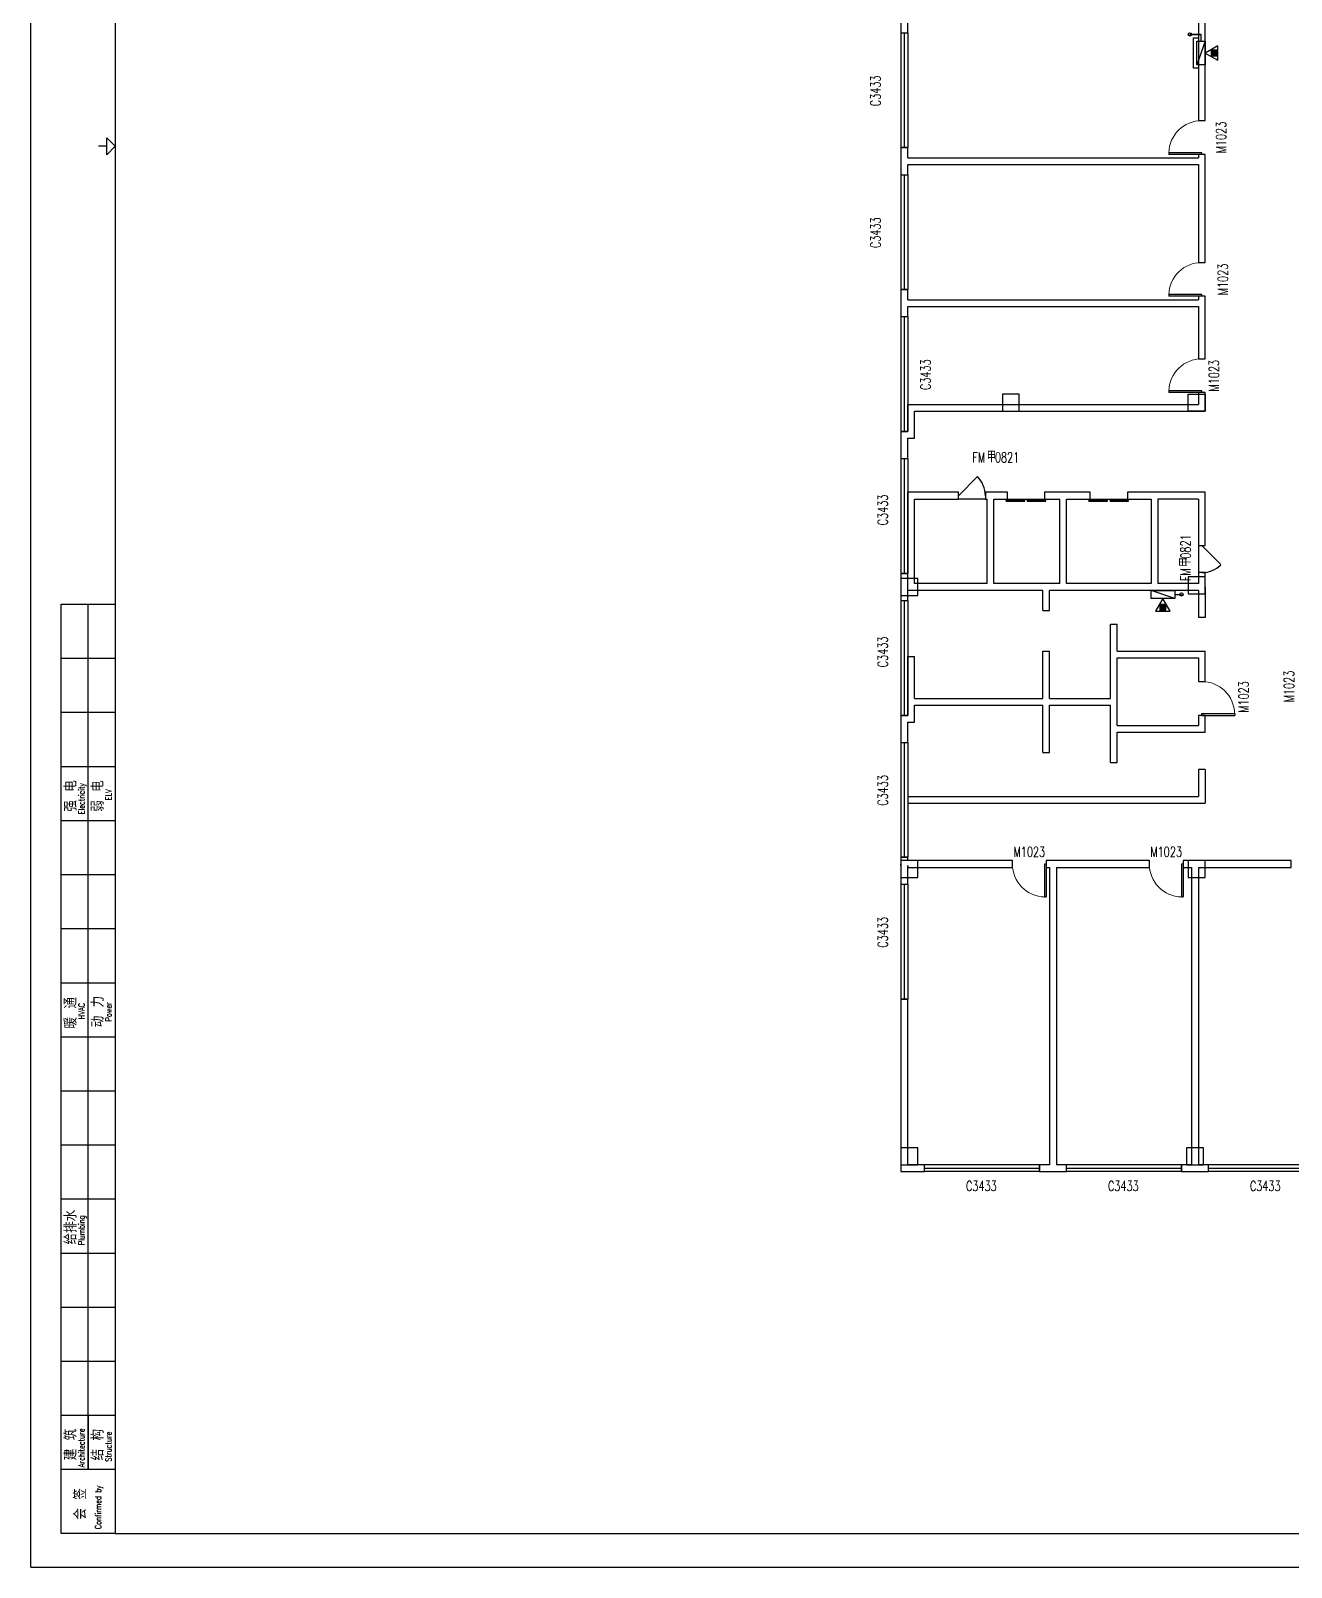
# Model space of a CAD drawing. Header units: inches. Extents: x -867 to 118033, y 1134206 to 1218306.
# Drawn here: x -867 to 36433, y 1134206 to 1179677 of the extents above; entities that cross this region are included whole.
import ezdxf

# ---------------------------------------------------------------- set-up
doc = ezdxf.new("R2010")
doc.units = ezdxf.units.IN
doc.header["$MEASUREMENT"] = 0
for name, color, linetype in [('COLUMN', 10, 'Continuous'), ('DOOR_FIRE', 10, 'Continuous'), ('DOOR_FIRE_TEXT', 10, 'Continuous'), ('WALL', 10, 'Continuous'), ('WINDOW', 10, 'Continuous')]:
    doc.layers.add(name, color=color, linetype=linetype)
doc.styles.add('_TCH_WINDOW', font='SIMPLEX', dxfattribs={"bigfont": 'GBCBIG'})
doc.styles.add('TKZ2_tjkts.shx', font='tjromant.shx', dxfattribs={"bigfont": 'tjkts.shx'})

msp = doc.modelspace()

# ---------------------------------------------------------------- linework, layer by layer
at = {"color": 7}
for p, q in [((-867, 1134206), (-867, 1218306)), ((1383, 1176256), (1133, 1176256)), ((833, 1137106), (833, 1162706)), ((33, 1161106), (1633, 1161106)), ((33, 1159506), (1633, 1159506)), ((33, 1157906), (1633, 1157906)), ((33, 1156306), (1633, 1156306)), ((33, 1154706), (1633, 1154706)), ((33, 1153106), (1633, 1153106)), ((33, 1151506), (1633, 1151506)), ((33, 1149906), (1633, 1149906)), ((33, 1148306), (1633, 1148306)), ((33, 1146706), (1633, 1146706)), ((33, 1145106), (1633, 1145106)), ((33, 1143506), (1633, 1143506)), ((33, 1141906), (1633, 1141906)), ((33, 1140306), (1633, 1140306)), ((33, 1138706), (1633, 1138706)), ((833, 1138706), (833, 1137106)), ((33, 1137106), (1633, 1137106)), ((-867, 1134206), (118033, 1134206))]:
    msp.add_line(p, q, dxfattribs=at)
at = {"color": 1}
for p, q in [((33763, 1179567), (33433, 1179567)), ((33763, 1179567), (33433, 1179567)), ((33763, 1179367), (33763, 1179567)), ((33763, 1179367), (33763, 1179567)), ((32983, 1162996), (33183, 1162996))]:
    msp.add_line(p, q, dxfattribs=at)
at = {"color": 1, "linetype": 'Continuous', "ltscale": 2}
msp.add_line((33433, 1179567), (33763, 1179567), dxfattribs=at)
msp.add_line((33433, 1179567), (33763, 1179567), dxfattribs=at)
at = {"color": 8}
for p, q in [((34238, 1178929), (34062, 1179105)), ((34209, 1178929), (34062, 1179076)), ((34238, 1178957), (34090, 1179105)), ((34238, 1178985), (34118, 1179105)), ((34238, 1179013), (34146, 1179105)), ((34238, 1179042), (34175, 1179105)), ((34238, 1179070), (34203, 1179105)), ((34181, 1178929), (34062, 1179048)), ((34153, 1178929), (34062, 1179020)), ((34124, 1178929), (34062, 1178991)), ((34096, 1178929), (34062, 1178963)), ((32545, 1162663), (32579, 1162698)), ((32545, 1162522), (32721, 1162698)), ((32545, 1162578), (32664, 1162698)), ((32545, 1162550), (32692, 1162698)), ((32545, 1162635), (32607, 1162698)), ((32545, 1162606), (32636, 1162698)), ((32573, 1162522), (32721, 1162669)), ((32601, 1162522), (32721, 1162641)), ((32629, 1162522), (32721, 1162613)), ((32658, 1162522), (32721, 1162584)), ((32686, 1162522), (32721, 1162556))]:
    msp.add_line(p, q, dxfattribs=at)
at = {"color": 7}
msp.add_lwpolyline([(117033, 1135206), (117033, 1217306), (1633, 1217306), (1633, 1135206)], close=True, dxfattribs=at)
at = {"color": 30}
msp.add_lwpolyline([(33683, 1178567), (33543, 1178567), (33543, 1179467), (33683, 1179467)], dxfattribs=at)
at = {"color": 30, "linetype": 'Continuous'}
for points in [[(33643, 1178667), (33643, 1179367), (33883, 1179367), (33643, 1178667)], [(33643, 1178667), (33643, 1179367), (33883, 1179367), (33643, 1178667)], [(33643, 1178667), (33643, 1179367), (33883, 1179367), (33883, 1178667)], [(33643, 1178667), (33643, 1179367), (33883, 1179367), (33883, 1178667)], [(32283, 1163116), (32983, 1163116), (32983, 1162876), (32283, 1162876)], [(32283, 1163116), (32983, 1163116), (32983, 1162876), (32283, 1163116)]]:
    msp.add_lwpolyline(points, close=True, dxfattribs=at)
at = {"color": 2}
for points in [[(33883, 1179017), (34255, 1178802), (34255, 1179231)], [(34238, 1178929), (34238, 1179105), (34062, 1179105), (34062, 1178929)], [(32633, 1162876), (32418, 1162504), (32847, 1162504)], [(32545, 1162522), (32721, 1162522), (32721, 1162698), (32545, 1162698)]]:
    msp.add_lwpolyline(points, close=True, dxfattribs=at)
at = {"color": 7}
msp.add_lwpolyline([(1633, 1135206), (33, 1135206), (33, 1162706), (1633, 1162706)], dxfattribs=at)
msp.add_polyline3d([(1383, 1176006, 0), (1383, 1176506, 0), (1633, 1176256, 0)], close=True, dxfattribs=at)
at = {"color": 2}
for centre in [(33433, 1179567), (33433, 1179567), (33183, 1162996, -1000)]:
    msp.add_circle(centre, 50, dxfattribs=at)
at = {"layer": 'COLUMN', "color": 2, "ltscale": 3}
for points in [[(28383, 1168417), (28383, 1168917), (27883, 1168917), (27883, 1168417)], [(33383, 1168917), (33883, 1168917), (33883, 1168417), (33383, 1168417)], [(25383, 1162967), (25383, 1163467), (24883, 1163467), (24883, 1162967)], [(33883, 1163016), (33883, 1163516), (33383, 1163516), (33383, 1163016)], [(25383, 1154617), (25383, 1155117), (24883, 1155117), (24883, 1154617)], [(33883, 1154617), (33883, 1155117), (33383, 1155117), (33383, 1154617)], [(25383, 1146117), (25383, 1146617), (24883, 1146617), (24883, 1146117)], [(33833, 1146117), (33833, 1146617), (33333, 1146617), (33333, 1146117)]]:
    msp.add_lwpolyline(points, close=True, dxfattribs=at)
at = {"layer": 'DOOR_FIRE', "color": 4}
for p, q in [((26581, 1165917), (27146, 1166482)), ((27381, 1165817), (26581, 1165817)), ((33683, 1164441), (33683, 1163641)), ((33783, 1164441), (34348, 1163876))]:
    msp.add_line(p, q, dxfattribs=at)
for centre, start, end in [((26581, 1165917), 0, 45), ((33783, 1164441), 270, 315)]:
    msp.add_arc(centre, 800, start, end, dxfattribs=at)
at = {"layer": 'WALL', "color": 2}
for p, q in [((24883, 1180017), (24883, 1179617)), ((33883, 1177017), (33883, 1180017)), ((24883, 1179617), (25083, 1179617)), ((25083, 1179617), (25083, 1179917)), ((33683, 1179917), (33683, 1177017)), ((33683, 1177017), (33883, 1177017)), ((25083, 1176217), (24883, 1176217)), ((24883, 1176217), (24883, 1175817)), ((25083, 1175917), (25083, 1176217)), ((25083, 1175917), (33683, 1175917)), ((33883, 1176017), (33683, 1176017)), ((33683, 1176017), (33683, 1175917)), ((33883, 1175817), (33883, 1176017)), ((24883, 1175817), (24883, 1175417)), ((24883, 1175417), (25083, 1175417)), ((25083, 1175717), (33683, 1175717)), ((25083, 1175417), (25083, 1175717)), ((33683, 1175717), (33683, 1172817)), ((33883, 1172817), (33883, 1175817)), ((33683, 1172817), (33883, 1172817)), ((24883, 1172017), (24883, 1171617)), ((25083, 1172017), (24883, 1172017)), ((25083, 1171717), (25083, 1172017)), ((33683, 1171817), (33683, 1171717)), ((33883, 1171817), (33683, 1171817)), ((33883, 1171617), (33883, 1171817)), ((24883, 1171617), (24883, 1171217)), ((25083, 1171717), (33683, 1171717)), ((25083, 1171217), (25083, 1171517)), ((25083, 1171517), (33683, 1171517)), ((33683, 1171517), (33683, 1169967)), ((33883, 1169967), (33883, 1171617)), ((24883, 1171217), (25083, 1171217)), ((33683, 1169967), (33883, 1169967)), ((25083, 1167817), (25083, 1168617)), ((25083, 1168617), (33683, 1168617)), ((33683, 1168967), (33683, 1168617)), ((33883, 1168967), (33683, 1168967)), ((33883, 1168517), (33883, 1168967)), ((25283, 1168417), (33683, 1168417)), ((25283, 1167617), (25283, 1168417)), ((33683, 1168417), (33683, 1168417)), ((33683, 1168417), (33883, 1168417)), ((33883, 1168417), (33883, 1168517)), ((24883, 1167817), (24883, 1167717)), ((25083, 1167817), (24883, 1167817)), ((24883, 1167717), (24883, 1167017)), ((25083, 1167817), (25083, 1167817)), ((25083, 1167617), (25283, 1167617)), ((25083, 1167017), (25083, 1167617)), ((24883, 1167017), (25083, 1167017)), ((25083, 1163116), (25083, 1166017)), ((26581, 1166017), (25083, 1166017)), ((26581, 1165817), (26581, 1166017)), ((27381, 1166017), (27381, 1165817)), ((27533, 1166017), (27381, 1166017)), ((28033, 1166017), (27533, 1166017)), ((28033, 1165817), (28033, 1166017)), ((29133, 1166017), (29133, 1165817)), ((29683, 1166017), (29133, 1166017)), ((30483, 1166017), (29683, 1166017)), ((30483, 1165817), (30483, 1166017)), ((31583, 1166017), (31583, 1165817)), ((32383, 1166017), (31583, 1166017)), ((33883, 1166017), (32383, 1166017)), ((33883, 1164441), (33883, 1166017)), ((25283, 1163317), (25283, 1165817)), ((25283, 1165817), (26581, 1165817)), ((27381, 1165817), (27433, 1165817)), ((27433, 1163317), (27433, 1165817)), ((27633, 1163317), (27633, 1165817)), ((27633, 1165817), (28033, 1165817)), ((29133, 1165817), (29583, 1165817)), ((29583, 1163317), (29583, 1165817)), ((29783, 1163317), (29783, 1165817)), ((29783, 1165817), (30483, 1165817)), ((31583, 1165817), (32283, 1165817)), ((32283, 1165817), (32283, 1163317)), ((32483, 1165817), (32483, 1163317)), ((33683, 1165817), (32483, 1165817)), ((33683, 1165817), (33683, 1164441)), ((33683, 1164441), (33883, 1164441)), ((24883, 1163617), (24883, 1162817)), ((25083, 1163617), (24883, 1163617)), ((25083, 1162817), (25083, 1163617)), ((33683, 1163641), (33683, 1163317)), ((33883, 1163641), (33683, 1163641)), ((33883, 1163217), (33883, 1163641)), ((27433, 1163317), (25283, 1163317)), ((29183, 1163317), (27633, 1163317)), ((29583, 1163317), (29183, 1163317)), ((32283, 1163317), (29783, 1163317)), ((33683, 1163317), (32483, 1163317)), ((33883, 1163217), (33883, 1162317)), ((24883, 1162817), (25083, 1162817)), ((27533, 1163116), (25083, 1163116)), ((29083, 1163116), (27533, 1163116)), ((29083, 1162516), (29083, 1163116)), ((29683, 1163116), (29283, 1163116)), ((29283, 1162516), (29283, 1163116)), ((32383, 1163116), (29683, 1163116)), ((33683, 1163116), (32383, 1163116)), ((33683, 1163116), (33683, 1162317)), ((29083, 1162516), (29283, 1162516)), ((33883, 1162317), (33683, 1162317)), ((31083, 1162117), (31283, 1162117)), ((31083, 1161217), (31083, 1162117)), ((31283, 1161316), (31283, 1162117)), ((25083, 1161157), (25283, 1161157)), ((25083, 1159817), (25083, 1161157)), ((25283, 1159917), (25283, 1161157)), ((29083, 1161316), (29283, 1161316)), ((29083, 1159917), (29083, 1161316)), ((29283, 1159917), (29283, 1161316)), ((31083, 1159917), (31083, 1161217)), ((31283, 1161316), (33883, 1161316)), ((31283, 1161117), (33683, 1161117)), ((31283, 1159817), (31283, 1161117)), ((33683, 1161117), (33683, 1160417)), ((33883, 1160417), (33883, 1161316)), ((33683, 1160417), (33883, 1160417)), ((25083, 1159417), (25083, 1159817)), ((25283, 1159917), (29083, 1159917)), ((25283, 1159217), (25283, 1159717)), ((25283, 1159717), (29083, 1159717)), ((29083, 1158316), (29083, 1159717)), ((29283, 1159917), (31083, 1159917)), ((29283, 1158316), (29283, 1159717)), ((29283, 1159717), (31083, 1159717)), ((31083, 1159017), (31083, 1159717)), ((31283, 1159117), (31283, 1159817)), ((25083, 1159417), (24883, 1159417)), ((24883, 1159417), (24883, 1159317)), ((24883, 1159317), (24883, 1158617)), ((25083, 1159417), (25083, 1159417)), ((25083, 1158617), (25083, 1159217)), ((25083, 1159217), (25283, 1159217)), ((31283, 1159117), (33683, 1159117)), ((33883, 1159417), (33683, 1159417)), ((33683, 1159417), (33683, 1159117)), ((33883, 1158917), (33883, 1159417)), ((24883, 1158617), (25083, 1158617)), ((31083, 1158017), (31083, 1159017)), ((31283, 1158917), (33883, 1158917)), ((31283, 1158017), (31283, 1158917)), ((29083, 1158316), (29283, 1158316)), ((31083, 1158017), (31283, 1158017)), ((33883, 1157817), (33683, 1157817)), ((33683, 1157817), (33683, 1157017)), ((33883, 1157817), (33883, 1156817)), ((25083, 1157017), (33683, 1157017)), ((25083, 1157017), (25083, 1156817)), ((25083, 1156817), (33883, 1156817)), ((24883, 1155217), (24883, 1155017)), ((25083, 1155217), (24883, 1155217)), ((24883, 1154967), (24883, 1155017)), ((24883, 1154977), (24883, 1154417)), ((25083, 1155117), (25083, 1155217)), ((28183, 1155117), (25083, 1155117)), ((25083, 1154417), (25083, 1154977)), ((25083, 1154967), (25083, 1154917)), ((28183, 1154917), (28183, 1155117)), ((29183, 1155117), (29183, 1154917)), ((29383, 1155117), (29183, 1155117)), ((32233, 1155117), (29383, 1155117)), ((32233, 1154917), (32233, 1155117)), ((33233, 1155117), (33233, 1154917)), ((33583, 1155117), (33233, 1155117)), ((36433, 1155117), (33583, 1155117)), ((36433, 1154917), (36433, 1155117)), ((25083, 1154917), (28183, 1154917)), ((29183, 1154917), (29283, 1154917)), ((29283, 1154917), (29283, 1146117)), ((29483, 1154917), (32233, 1154917)), ((29483, 1154917), (29483, 1146117)), ((33233, 1154917), (33483, 1154917)), ((33483, 1154917), (33483, 1146117)), ((33683, 1154917), (33683, 1146117)), ((33683, 1154917), (36433, 1154917)), ((24883, 1154417), (25083, 1154417)), ((24883, 1151017), (24883, 1145917)), ((25083, 1151017), (24883, 1151017)), ((25083, 1146117), (25083, 1151017)), ((24883, 1145917), (25583, 1145917)), ((25583, 1146117), (25083, 1146117)), ((25583, 1145917), (25583, 1146117)), ((28983, 1146117), (28983, 1145917)), ((29283, 1146117), (28983, 1146117)), ((28983, 1145917), (29383, 1145917)), ((29383, 1145917), (29783, 1145917)), ((29783, 1146117), (29483, 1146117)), ((29783, 1145917), (29783, 1146117)), ((33183, 1146117), (33183, 1145917)), ((33483, 1146117), (33183, 1146117)), ((33183, 1145917), (33583, 1145917)), ((33583, 1145917), (33983, 1145917)), ((33983, 1146117), (33683, 1146117)), ((33983, 1145917), (33983, 1146117))]:
    msp.add_line(p, q, dxfattribs=at)
at = {"layer": 'WINDOW', "color": 4}
for p, q in [((24883, 1179617), (25083, 1179617)), ((24883, 1179617), (24883, 1176217)), ((24983, 1176217), (24983, 1179617)), ((25083, 1179617), (25083, 1176217)), ((24883, 1176217), (25083, 1176217)), ((24883, 1175417), (25083, 1175417)), ((24883, 1175417), (24883, 1172017)), ((24983, 1172017), (24983, 1175417)), ((25083, 1175417), (25083, 1172017)), ((24883, 1172017), (25083, 1172017)), ((24883, 1171217), (25083, 1171217)), ((24883, 1171217), (24883, 1167817)), ((24983, 1167817), (24983, 1171217)), ((25083, 1171217), (25083, 1167817)), ((24883, 1167817), (25083, 1167817)), ((24883, 1167017), (25083, 1167017)), ((24883, 1167017), (24883, 1163617)), ((24983, 1163617), (24983, 1167017)), ((25083, 1167017), (25083, 1163617)), ((24883, 1163617), (25083, 1163617)), ((24883, 1162817), (25083, 1162817)), ((24883, 1162817), (24883, 1159417)), ((24983, 1159417), (24983, 1162817)), ((25083, 1162817), (25083, 1159417)), ((24883, 1159417), (25083, 1159417)), ((24883, 1158617), (24883, 1155217)), ((24883, 1158617), (25083, 1158617)), ((24983, 1155217), (24983, 1158617)), ((25083, 1158617), (25083, 1155217)), ((24883, 1155217), (25083, 1155217)), ((24883, 1154417), (25083, 1154417)), ((24883, 1154417), (24883, 1151017)), ((24983, 1151017), (24983, 1154417)), ((25083, 1154417), (25083, 1151017)), ((24883, 1151017), (25083, 1151017)), ((25583, 1145917), (25583, 1146117)), ((28983, 1146117), (25583, 1146117)), ((25583, 1146017), (28983, 1146017)), ((28983, 1145917), (25583, 1145917)), ((28983, 1145917), (28983, 1146117)), ((29783, 1145917), (29783, 1146117)), ((33183, 1146117), (29783, 1146117)), ((29783, 1146017), (33183, 1146017)), ((33183, 1145917), (29783, 1145917)), ((33183, 1145917), (33183, 1146117)), ((33983, 1145917), (33983, 1146117)), ((37383, 1146117), (33983, 1146117)), ((33983, 1146017), (37383, 1146017)), ((37383, 1145917), (33983, 1145917))]:
    msp.add_line(p, q, dxfattribs=at)
at = {"layer": 'WINDOW', "color": 7}
for p, q in [((32808, 1176067), (32808, 1176017)), ((33783, 1176067), (32808, 1176067)), ((33783, 1176017), (32808, 1176017)), ((33783, 1176017), (33783, 1176067)), ((32808, 1171867), (32808, 1171817)), ((33783, 1171867), (32808, 1171867)), ((33783, 1171817), (32808, 1171817)), ((33783, 1171817), (33783, 1171867)), ((32808, 1169017), (32808, 1168967)), ((33783, 1169017), (32808, 1169017)), ((33783, 1168967), (32808, 1168967)), ((33783, 1168967), (33783, 1169017)), ((33783, 1159467), (34758, 1159467)), ((33783, 1159417), (33783, 1159467)), ((33783, 1159417), (34758, 1159417)), ((34758, 1159467), (34758, 1159417)), ((29133, 1155017), (29133, 1154042)), ((29183, 1155017), (29133, 1155017)), ((29183, 1155017), (29183, 1154042)), ((33233, 1155017), (33183, 1155017)), ((33183, 1155017), (33183, 1154042)), ((33233, 1155017), (33233, 1154042)), ((29133, 1154042), (29183, 1154042)), ((33183, 1154042), (33233, 1154042))]:
    msp.add_line(p, q, dxfattribs=at)
at = {"layer": 'WINDOW', "color": 4, "linetype": 'Continuous'}
for p, q in [((27996, 1165778), (28546, 1165778)), ((27996, 1165758), (27996, 1165778)), ((27996, 1165758), (28546, 1165758)), ((28033, 1165817), (29133, 1165817)), ((28546, 1165758), (28546, 1165778)), ((28619, 1165758), (28619, 1165778)), ((28619, 1165778), (29169, 1165778)), ((28619, 1165758), (29169, 1165758)), ((29169, 1165758), (29169, 1165778)), ((30446, 1165758), (30446, 1165778)), ((30446, 1165778), (30996, 1165778)), ((30446, 1165758), (30996, 1165758)), ((30483, 1165817), (31583, 1165817)), ((30996, 1165758), (30996, 1165778)), ((31069, 1165758), (31069, 1165778)), ((31069, 1165778), (31619, 1165778)), ((31069, 1165758), (31619, 1165758)), ((31619, 1165758), (31619, 1165778))]:
    msp.add_line(p, q, dxfattribs=at)
at = {"layer": 'WINDOW', "color": 7, "lineweight": 13}
for centre, start, end in [((33783, 1176042), 90, 178.5307), ((33783, 1171842), 90, 178.5307), ((33783, 1168992), 90, 178.5307), ((33783, 1159442), 1.4693, 90), ((29158, 1155017), 180, 268.5307), ((33208, 1155017), 180, 268.5307)]:
    msp.add_arc(centre, 975, start, end, dxfattribs=at)

# ---------------------------------------------------------------- texts
at = {"color": 7, "style": 'TKZ2_tjkts.shx'}
for s, p in [('强 电', (492, 1156566)), ('弱 电', (1292, 1156563)), ('暖 通', (492, 1150149)), ('动 力', (1292, 1150186)), ('给排水', (492, 1143758)), ('建 筑', (492, 1137372)), ('结 构', (1292, 1137366)), ('会 签', (774, 1135613))]:
    msp.add_text(s, height=360, rotation=90, dxfattribs=at).set_placement(p)
at = {"color": 7, "style": 'TKZ2_tjkts.shx', "width": 0.8}
for s, p in [('Electricity', (725, 1156485)), ('ELV', (1525, 1156900)), ('HVAC', (725, 1150418)), ('Power', (1525, 1150356)), ('Plumbing', (725, 1143737)), ('Architecture', (725, 1137165)), ('Structure', (1525, 1137330)), ('Confirmed by', (1217, 1135331))]:
    msp.add_text(s, height=180, rotation=90, dxfattribs=at).set_placement(p)
at = {"layer": 'DOOR_FIRE_TEXT', "color": 7, "style": '_TCH_WINDOW'}
msp.add_text('甲', height=338, dxfattribs=at).set_placement((27418, 1166902))
at = {"layer": 'DOOR_FIRE_TEXT', "color": 7, "style": '_TCH_WINDOW', "width": 0.705882}
for s, p in [('FM', (26998, 1166902)), ('0821', (27664, 1166902))]:
    msp.add_text(s, height=297.5, dxfattribs=at).set_placement(p)
for s, p in [('0821', (33454, 1164053)), ('FM', (33454, 1163388))]:
    msp.add_text(s, height=297.5, rotation=90, dxfattribs=at).set_placement(p)
at = {"layer": 'DOOR_FIRE_TEXT', "color": 7, "style": '_TCH_WINDOW'}
msp.add_text('甲', height=338, rotation=90, dxfattribs=at).set_placement((33454, 1163808))
at = {"layer": 'WINDOW', "color": 7, "style": '_TCH_WINDOW', "width": 0.705882}
for s, p in [('C3433', (24279, 1177442)), ('M1023', (34505, 1176047)), ('C3433', (24279, 1173242)), ('M1023', (34555, 1171847)), ('C3433', (25758, 1169042)), ('M1023', (34294, 1168997)), ('C3433', (24494, 1165040)), ('C3433', (24494, 1160840)), ('M1023', (36514, 1159801)), ('M1023', (35170, 1159490)), ('C3433', (24494, 1156740)), ('C3433', (24494, 1152540))]:
    msp.add_text(s, height=297.5, rotation=90, dxfattribs=at).set_placement(p)
for s, p in [('M1023', (28213, 1155230)), ('M1023', (32263, 1155230)), ('C3433', (26808, 1145341)), ('C3433', (31008, 1145341)), ('C3433', (35208, 1145341))]:
    msp.add_text(s, height=297.5, dxfattribs=at).set_placement(p)

doc.saveas('drawing.dxf')
